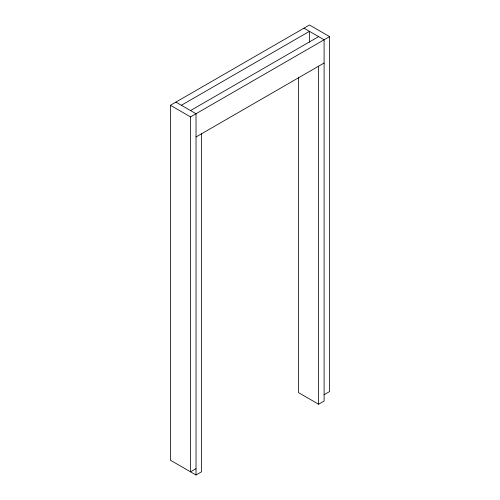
<?xml version="1.0" encoding="UTF-8"?>
<svg xmlns="http://www.w3.org/2000/svg" width="500" height="500" viewBox="0 0 500 500"><rect width="100%" height="100%" fill="white"/><g stroke="black" fill="none" stroke-linecap="round" stroke-linejoin="round"><path stroke-width="0.75" d="M201.513 133.8L201.513 471.831L196.025 475L170.413 460.213L170.413 105.281L309.462 25L329.588 36.619L329.588 391.55L324.1 394.719M181.388 105.281L309.462 31.337L309.462 42.181M190.538 110.562L318.612 36.619M170.413 105.281L190.538 116.9L329.588 36.619M196.025 136.969L324.1 63.025M196.025 468.663L190.538 471.831L190.538 116.9M298.488 77.219L298.488 392.606L318.612 404.225L324.1 401.056L324.1 39.787L303.975 28.169M175.9 102.112L196.025 113.731L196.025 475M318.612 66.2L318.612 404.225"/></g></svg>
